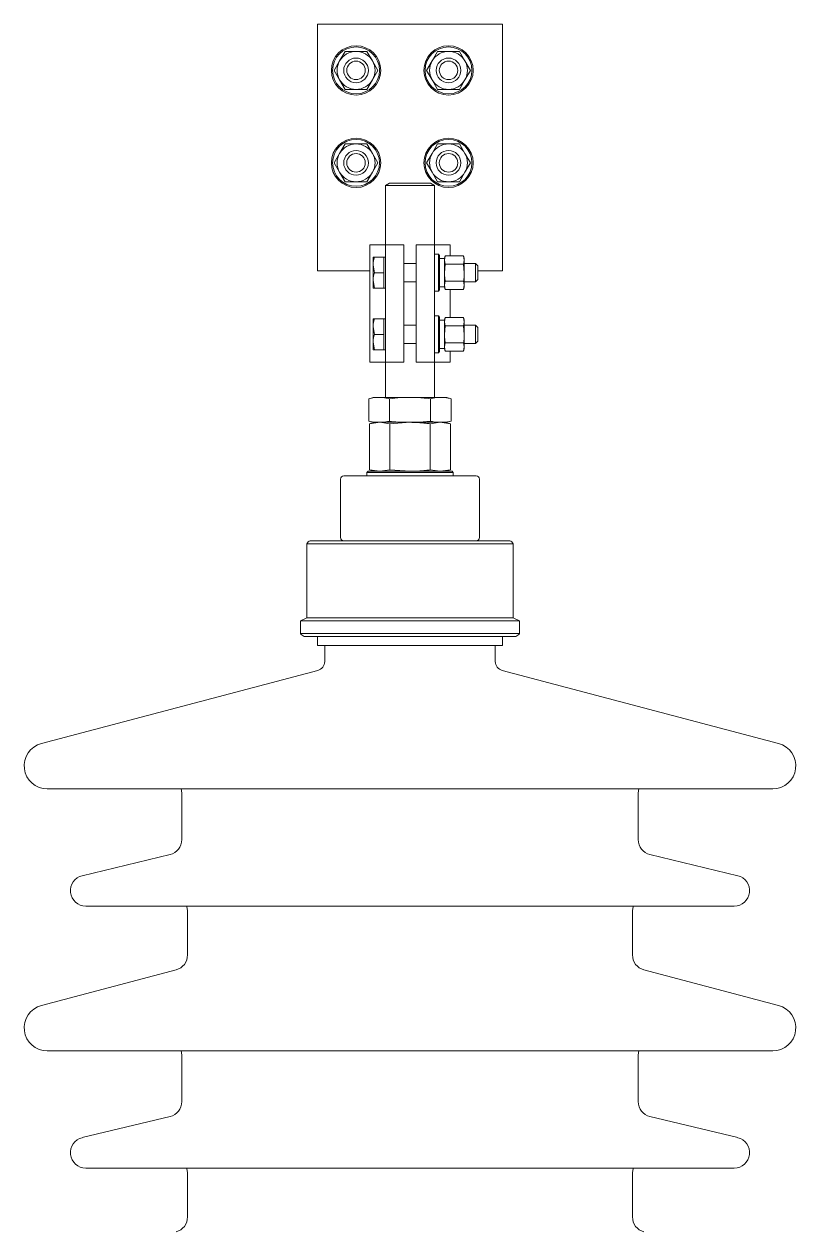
# Model space of a CAD drawing. Header units: millimetres. Extents: x 51507 to 66627, y -17810 to -7118.
# Drawn here: x 54142.2 to 54392.6, y -11598.9 to -11207.1 of the extents above; entities that cross this region are included whole.
import ezdxf

# ---------------------------------------------------------------- set-up
doc = ezdxf.new("R2010")
doc.units = ezdxf.units.MM
doc.header["$LTSCALE"] = 10
doc.layers.add('粗实线', color=4, linetype='Continuous', lineweight=18)

msp = doc.modelspace()

# ---------------------------------------------------------------- linework, layer by layer
at = {"layer": '粗实线'}
for p, q in [((54297.409, -11207.065), (54237.409, -11207.065)), ((54237.409, -11207.065), (54237.409, -11287.065)), ((54297.409, -11207.065), (54297.409, -11287.065)), ((54246.359, -11215.916), (54244.584, -11218.99)), ((54253.459, -11215.916), (54249.909, -11215.916)), ((54255.234, -11218.99), (54253.459, -11215.916)), ((54276.359, -11215.916), (54274.584, -11218.99)), ((54283.459, -11215.916), (54279.909, -11215.916)), ((54285.234, -11218.99), (54283.459, -11215.916)), ((54244.584, -11218.99), (54242.809, -11222.065)), ((54242.809, -11222.065), (54244.584, -11225.139)), ((54257.009, -11222.065), (54255.234, -11218.99)), ((54255.234, -11225.139), (54257.009, -11222.065)), ((54274.584, -11218.99), (54272.809, -11222.065)), ((54272.809, -11222.065), (54274.584, -11225.139)), ((54287.009, -11222.065), (54285.234, -11218.99)), ((54285.234, -11225.139), (54287.009, -11222.065)), ((54244.584, -11225.139), (54246.359, -11228.213)), ((54253.459, -11228.213), (54255.234, -11225.139)), ((54274.584, -11225.139), (54276.359, -11228.213)), ((54283.459, -11228.213), (54285.234, -11225.139)), ((54249.909, -11228.213), (54253.459, -11228.213)), ((54279.909, -11228.213), (54283.459, -11228.213)), ((54244.584, -11248.99), (54242.809, -11252.065)), ((54246.359, -11245.916), (54244.584, -11248.99)), ((54253.459, -11245.916), (54249.909, -11245.916)), ((54255.234, -11248.99), (54253.459, -11245.916)), ((54257.009, -11252.065), (54255.234, -11248.99)), ((54274.584, -11248.99), (54272.809, -11252.065)), ((54276.359, -11245.916), (54274.584, -11248.99)), ((54283.459, -11245.916), (54279.909, -11245.916)), ((54285.234, -11248.99), (54283.459, -11245.916)), ((54287.009, -11252.065), (54285.234, -11248.99)), ((54242.809, -11252.065), (54244.584, -11255.139)), ((54255.234, -11255.139), (54257.009, -11252.065)), ((54272.809, -11252.065), (54274.584, -11255.139)), ((54285.234, -11255.139), (54287.009, -11252.065)), ((54244.584, -11255.139), (54246.359, -11258.213)), ((54253.459, -11258.213), (54255.234, -11255.139)), ((54274.584, -11255.139), (54276.359, -11258.213)), ((54283.459, -11258.213), (54285.234, -11255.139)), ((54249.909, -11258.213), (54253.459, -11258.213)), ((54260.708, -11258.704), (54259.409, -11259.453)), ((54259.409, -11259.453), (54259.409, -11278.704)), ((54275.409, -11259.453), (54259.409, -11259.453)), ((54274.11, -11258.704), (54260.708, -11258.704)), ((54275.409, -11259.453), (54274.11, -11258.704)), ((54275.409, -11278.704), (54275.409, -11259.453)), ((54279.909, -11258.213), (54283.459, -11258.213)), ((54254.409, -11278.704), (54254.409, -11316.704)), ((54254.409, -11278.704), (54259.409, -11278.704)), ((54254.409, -11278.704), (54254.409, -11286.704)), ((54259.409, -11278.704), (54265.409, -11278.704)), ((54259.409, -11283.704), (54259.409, -11278.704)), ((54265.409, -11278.704), (54265.409, -11283.704)), ((54269.409, -11278.704), (54275.409, -11278.704)), ((54269.409, -11283.704), (54269.409, -11278.704)), ((54275.409, -11278.704), (54275.409, -11283.704)), ((54275.409, -11278.704), (54280.409, -11278.704)), ((54280.409, -11282.259), (54280.409, -11278.704)), ((54280.409, -11278.704), (54280.409, -11282.259)), ((54255.409, -11282.704), (54255.409, -11285.204)), ((54258.909, -11282.704), (54255.855, -11282.704)), ((54259.409, -11282.704), (54258.909, -11282.704)), ((54258.909, -11282.704), (54258.909, -11285.204)), ((54259.409, -11283.704), (54259.409, -11311.704)), ((54265.409, -11283.704), (54265.409, -11311.704)), ((54269.409, -11284.704), (54265.409, -11284.704)), ((54269.409, -11283.704), (54269.409, -11311.704)), ((54276.609, -11281.704), (54275.409, -11281.704)), ((54275.409, -11283.704), (54275.409, -11311.704)), ((54277.009, -11282.104), (54276.609, -11281.704)), ((54276.609, -11293.704), (54276.609, -11281.704)), ((54277.009, -11293.304), (54277.009, -11282.104)), ((54278.609, -11283.063), (54277.009, -11283.063)), ((54278.804, -11282.259), (54278.609, -11282.988)), ((54278.609, -11283.62), (54278.804, -11282.259)), ((54278.609, -11283.62), (54278.609, -11282.988)), ((54278.804, -11284.981), (54278.609, -11283.62)), ((54278.609, -11287.704), (54278.609, -11283.62)), ((54278.804, -11282.259), (54284.813, -11282.259)), ((54285.009, -11282.988), (54284.813, -11282.259)), ((54284.813, -11282.259), (54285.009, -11283.62)), ((54285.009, -11283.62), (54284.813, -11284.981)), ((54285.009, -11282.988), (54285.009, -11283.62)), ((54285.009, -11283.62), (54285.009, -11287.704)), ((54288.609, -11284.704), (54285.009, -11284.704)), ((54289.409, -11285.504), (54288.609, -11284.704)), ((54288.609, -11290.704), (54288.609, -11284.704)), ((54254.409, -11287.065), (54237.409, -11287.065)), ((54255.409, -11285.204), (54255.409, -11290.204)), ((54255.855, -11287.704), (54255.409, -11285.204)), ((54258.909, -11287.704), (54255.855, -11287.704)), ((54258.909, -11285.204), (54258.909, -11287.704)), ((54258.909, -11287.704), (54258.909, -11290.204)), ((54278.609, -11287.704), (54278.804, -11284.981)), ((54278.609, -11291.787), (54278.609, -11287.704)), ((54278.804, -11284.981), (54284.813, -11284.981)), ((54284.813, -11284.981), (54285.009, -11287.704)), ((54285.009, -11287.704), (54285.009, -11291.787)), ((54289.409, -11285.504), (54289.409, -11289.904)), ((54297.409, -11287.065), (54289.409, -11287.065)), ((54255.855, -11292.704), (54255.409, -11290.204)), ((54255.409, -11290.204), (54255.409, -11292.704)), ((54258.909, -11290.204), (54258.909, -11292.704)), ((54265.409, -11290.704), (54269.409, -11290.704)), ((54277.009, -11292.344), (54278.609, -11292.344)), ((54278.609, -11291.787), (54278.804, -11290.426)), ((54278.804, -11293.149), (54278.609, -11291.787)), ((54278.609, -11292.419), (54278.609, -11291.787)), ((54278.609, -11292.419), (54278.804, -11293.149)), ((54278.804, -11290.426), (54284.813, -11290.426)), ((54284.813, -11290.426), (54285.009, -11291.787)), ((54285.009, -11291.787), (54284.813, -11293.149)), ((54284.813, -11293.149), (54285.009, -11292.419)), ((54285.009, -11290.704), (54288.609, -11290.704)), ((54285.009, -11291.787), (54285.009, -11292.419)), ((54288.609, -11290.704), (54289.409, -11289.904)), ((54258.909, -11292.704), (54255.855, -11292.704)), ((54258.909, -11292.704), (54259.409, -11292.704)), ((54275.409, -11293.704), (54276.609, -11293.704)), ((54276.609, -11293.704), (54277.009, -11293.304)), ((54278.804, -11293.149), (54284.813, -11293.149)), ((54280.409, -11302.259), (54280.409, -11293.149)), ((54255.409, -11302.704), (54255.409, -11305.204)), ((54258.909, -11302.704), (54255.855, -11302.704)), ((54259.409, -11302.704), (54258.909, -11302.704)), ((54258.909, -11302.704), (54258.909, -11305.204)), ((54276.609, -11301.704), (54275.409, -11301.704)), ((54277.009, -11302.104), (54276.609, -11301.704)), ((54276.609, -11313.704), (54276.609, -11301.704)), ((54277.009, -11313.304), (54277.009, -11302.104)), ((54278.609, -11303.063), (54277.009, -11303.063)), ((54278.804, -11302.259), (54278.609, -11302.988)), ((54278.609, -11303.62), (54278.804, -11302.259)), ((54278.609, -11303.62), (54278.609, -11302.988)), ((54278.609, -11307.704), (54278.609, -11303.62)), ((54278.804, -11304.981), (54278.609, -11303.62)), ((54278.804, -11302.259), (54284.813, -11302.259)), ((54285.009, -11302.988), (54284.813, -11302.259)), ((54284.813, -11302.259), (54285.009, -11303.62)), ((54285.009, -11303.62), (54284.813, -11304.981)), ((54285.009, -11302.988), (54285.009, -11303.62)), ((54285.009, -11303.62), (54285.009, -11307.704)), ((54255.855, -11307.704), (54255.409, -11305.204)), ((54255.409, -11305.204), (54255.409, -11310.204)), ((54258.909, -11307.704), (54255.855, -11307.704)), ((54258.909, -11305.204), (54258.909, -11307.704)), ((54258.909, -11307.704), (54258.909, -11310.204)), ((54269.409, -11304.704), (54265.409, -11304.704)), ((54278.609, -11307.704), (54278.804, -11304.981)), ((54278.609, -11311.787), (54278.609, -11307.704)), ((54278.804, -11304.981), (54284.813, -11304.981)), ((54284.813, -11304.981), (54285.009, -11307.704)), ((54288.609, -11304.704), (54285.009, -11304.704)), ((54285.009, -11307.704), (54285.009, -11311.787)), ((54289.409, -11305.504), (54288.609, -11304.704)), ((54288.609, -11310.704), (54288.609, -11304.704)), ((54289.409, -11305.504), (54289.409, -11309.904)), ((54255.855, -11312.704), (54255.409, -11310.204)), ((54255.409, -11310.204), (54255.409, -11312.704)), ((54258.909, -11310.204), (54258.909, -11312.704)), ((54259.409, -11316.704), (54259.409, -11311.704)), ((54265.409, -11310.704), (54269.409, -11310.704)), ((54265.409, -11311.704), (54265.409, -11316.704)), ((54269.409, -11316.704), (54269.409, -11311.704)), ((54275.409, -11311.704), (54275.409, -11316.704)), ((54278.609, -11311.787), (54278.804, -11310.426)), ((54278.804, -11313.149), (54278.609, -11311.787)), ((54278.609, -11312.419), (54278.609, -11311.787)), ((54278.804, -11310.426), (54284.813, -11310.426)), ((54284.813, -11310.426), (54285.009, -11311.787)), ((54285.009, -11311.787), (54284.813, -11313.149)), ((54285.009, -11310.704), (54288.609, -11310.704)), ((54285.009, -11311.787), (54285.009, -11312.419)), ((54288.609, -11310.704), (54289.409, -11309.904)), ((54258.909, -11312.704), (54255.855, -11312.704)), ((54258.909, -11312.704), (54259.409, -11312.704)), ((54275.409, -11313.704), (54276.609, -11313.704)), ((54276.609, -11313.704), (54277.009, -11313.304)), ((54277.009, -11312.344), (54278.609, -11312.344)), ((54278.609, -11312.419), (54278.804, -11313.149)), ((54278.804, -11313.149), (54284.813, -11313.149)), ((54280.409, -11316.704), (54280.409, -11313.149)), ((54284.813, -11313.149), (54285.009, -11312.419)), ((54254.409, -11316.704), (54259.409, -11316.704)), ((54259.409, -11316.704), (54259.409, -11328.248)), ((54265.409, -11316.704), (54259.409, -11316.704)), ((54275.409, -11316.704), (54269.409, -11316.704)), ((54275.409, -11328.248), (54275.409, -11316.704)), ((54275.409, -11316.704), (54280.409, -11316.704)), ((54255.409, -11328.248), (54254.034, -11328.616)), ((54254.034, -11328.616), (54255.81, -11328.248)), ((54254.034, -11328.616), (54254.034, -11335.879)), ((54255.409, -11328.248), (54255.81, -11328.248)), ((54255.81, -11328.248), (54258.945, -11328.248)), ((54264.273, -11328.248), (54258.945, -11328.248)), ((54260.721, -11328.616), (54264.273, -11328.248)), ((54260.721, -11328.616), (54260.721, -11335.879)), ((54264.273, -11328.248), (54270.544, -11328.248)), ((54275.872, -11328.248), (54270.544, -11328.248)), ((54274.096, -11328.616), (54275.872, -11328.248)), ((54274.096, -11328.616), (54274.096, -11335.879)), ((54275.872, -11328.248), (54279.008, -11328.248)), ((54279.409, -11328.248), (54279.008, -11328.248)), ((54280.784, -11328.616), (54279.409, -11328.248)), ((54280.784, -11328.616), (54280.784, -11335.879)), ((54254.034, -11335.879), (54255.409, -11336.248)), ((54256.077, -11336.248), (54254.324, -11336.718)), ((54254.324, -11336.718), (54257.595, -11336.248)), ((54254.324, -11336.718), (54254.324, -11351.678)), ((54255.81, -11336.248), (54255.409, -11336.248)), ((54255.81, -11336.248), (54258.945, -11336.248)), ((54257.595, -11336.248), (54260.866, -11336.718)), ((54260.721, -11335.879), (54258.945, -11336.248)), ((54264.273, -11336.248), (54258.945, -11336.248)), ((54260.866, -11336.718), (54267.409, -11336.248)), ((54260.866, -11336.718), (54260.866, -11351.678)), ((54264.273, -11336.248), (54270.544, -11336.248)), ((54274.096, -11335.879), (54270.544, -11336.248)), ((54275.872, -11336.248), (54270.544, -11336.248)), ((54273.951, -11336.718), (54277.223, -11336.248)), ((54273.951, -11336.718), (54273.951, -11351.678)), ((54275.872, -11336.248), (54279.008, -11336.248)), ((54277.223, -11336.248), (54280.494, -11336.718)), ((54280.494, -11336.718), (54278.741, -11336.248)), ((54280.784, -11335.879), (54279.008, -11336.248)), ((54279.409, -11336.248), (54279.008, -11336.248)), ((54279.409, -11336.248), (54280.784, -11335.879)), ((54280.494, -11336.718), (54280.494, -11351.678)), ((54244.909, -11354.648), (54244.909, -11373.648)), ((54267.409, -11353.648), (54245.909, -11353.648)), ((54253.784, -11352.148), (54253.409, -11352.523)), ((54253.409, -11352.523), (54253.409, -11353.648)), ((54267.409, -11352.523), (54253.409, -11352.523)), ((54267.409, -11352.148), (54253.784, -11352.148)), ((54254.324, -11351.678), (54256.077, -11352.148)), ((54257.595, -11352.148), (54254.324, -11351.678)), ((54260.866, -11351.678), (54257.595, -11352.148)), ((54267.409, -11352.148), (54260.866, -11351.678)), ((54281.034, -11352.148), (54267.409, -11352.148)), ((54281.409, -11352.523), (54267.409, -11352.523)), ((54288.909, -11353.648), (54267.409, -11353.648)), ((54277.223, -11352.148), (54273.951, -11351.678)), ((54280.494, -11351.678), (54277.223, -11352.148)), ((54278.741, -11352.148), (54280.494, -11351.678)), ((54281.409, -11352.523), (54281.034, -11352.148)), ((54281.409, -11353.648), (54281.409, -11352.523)), ((54289.909, -11373.648), (54289.909, -11354.648)), ((54235.054, -11374.704), (54299.764, -11374.704)), ((54267.409, -11374.648), (54245.909, -11374.648)), ((54288.909, -11374.648), (54267.409, -11374.648)), ((54233.909, -11375.68), (54233.909, -11399.704)), ((54233.909, -11375.68), (54300.909, -11375.68)), ((54300.909, -11399.704), (54300.909, -11375.68)), ((54233.909, -11399.704), (54231.909, -11400.704)), ((54231.909, -11400.704), (54231.909, -11404.727)), ((54231.909, -11400.704), (54302.909, -11400.704)), ((54233.909, -11399.704), (54300.909, -11399.704)), ((54302.909, -11400.704), (54300.909, -11399.704)), ((54302.909, -11404.727), (54302.909, -11400.704)), ((54231.909, -11404.727), (54302.909, -11404.727)), ((54233.054, -11405.704), (54301.764, -11405.704)), ((54237.409, -11405.704), (54237.409, -11408.704)), ((54297.409, -11408.704), (54297.409, -11405.704)), ((54297.409, -11408.704), (54237.409, -11408.704)), ((54239.741, -11408.704), (54239.741, -11413.838)), ((54295.077, -11413.838), (54295.077, -11408.704)), ((54237.508, -11416.738), (54147.824, -11440.453)), ((54386.994, -11440.453), (54297.31, -11416.738)), ((54149.741, -11455.204), (54385.076, -11455.204)), ((54193.4, -11456.635), (54193.4, -11471.635)), ((54341.418, -11471.635), (54341.418, -11456.635)), ((54189.568, -11476.497), (54161.073, -11483.342)), ((54373.744, -11483.342), (54345.25, -11476.497)), ((54162.241, -11493.204), (54372.576, -11493.204)), ((54195.241, -11494.861), (54195.241, -11509.065)), ((54339.576, -11509.065), (54339.576, -11494.861)), ((54191.519, -11513.899), (54147.824, -11525.453)), ((54386.994, -11525.453), (54343.298, -11513.899)), ((54149.741, -11540.204), (54385.076, -11540.204)), ((54193.4, -11541.635), (54193.4, -11556.635)), ((54341.418, -11556.635), (54341.418, -11541.635)), ((54189.568, -11561.497), (54161.073, -11568.342)), ((54373.744, -11568.342), (54345.25, -11561.497)), ((54162.241, -11578.204), (54372.576, -11578.204)), ((54195.241, -11579.861), (54195.241, -11594.065)), ((54339.576, -11594.065), (54339.576, -11579.861))]:
    msp.add_line(p, q, dxfattribs=at)
for points in [[(54193.19, -11455.204), (54193.304, -11455.66), (54193.4, -11456.635)], [(54341.418, -11456.635), (54341.514, -11455.66), (54341.627, -11455.204)], [(54194.959, -11493.204), (54195.145, -11493.885), (54195.241, -11494.861)], [(54339.576, -11494.861), (54339.673, -11493.885), (54339.859, -11493.204)], [(54193.19, -11540.204), (54193.304, -11540.66), (54193.4, -11541.635)], [(54341.418, -11541.635), (54341.514, -11540.66), (54341.627, -11540.204)], [(54194.959, -11578.204), (54195.145, -11578.885), (54195.241, -11579.861)], [(54339.576, -11579.861), (54339.673, -11578.885), (54339.859, -11578.204)]]:
    msp.add_lwpolyline(points, dxfattribs=at)
for centre, radius in [((54249.909, -11222.065), 8), ((54279.909, -11222.065), 8), ((54249.909, -11222.065), 7.6), ((54249.909, -11222.065), 4), ((54279.909, -11222.065), 7.6), ((54279.909, -11222.065), 4), ((54249.909, -11222.065), 3), ((54279.909, -11222.065), 3), ((54249.909, -11252.065), 8), ((54249.909, -11252.065), 7.6), ((54279.909, -11252.065), 8), ((54279.909, -11252.065), 7.6), ((54249.909, -11252.065), 4), ((54249.909, -11252.065), 3), ((54279.909, -11252.065), 4), ((54279.909, -11252.065), 3)]:
    msp.add_circle(centre, radius, dxfattribs=at)
for centre, radius, start, end in [((54249.909, -11222.065), 6.149, 90, 150), ((54249.909, -11222.065), 6.149, 30, 90), ((54279.909, -11222.065), 6.149, 90, 150), ((54279.909, -11222.065), 6.149, 30, 90), ((54249.909, -11222.065), 6.149, 150, 210), ((54249.909, -11222.065), 6.149, 330, 30), ((54279.909, -11222.065), 6.149, 150, 210), ((54279.909, -11222.065), 6.149, 330, 30), ((54249.909, -11222.065), 6.149, 210, 270), ((54249.909, -11222.065), 6.149, 270, 330), ((54279.909, -11222.065), 6.149, 210, 270), ((54279.909, -11222.065), 6.149, 270, 330), ((54249.909, -11252.065), 6.149, 150, 210), ((54249.909, -11252.065), 6.149, 90, 150), ((54249.909, -11252.065), 6.149, 30, 90), ((54249.909, -11252.065), 6.149, 330, 30), ((54279.909, -11252.065), 6.149, 150, 210), ((54279.909, -11252.065), 6.149, 90, 150), ((54279.909, -11252.065), 6.149, 30, 90), ((54279.909, -11252.065), 6.149, 330, 30), ((54249.909, -11252.065), 6.149, 210, 270), ((54249.909, -11252.065), 6.149, 270, 330), ((54279.909, -11252.065), 6.149, 210, 270), ((54279.909, -11252.065), 6.149, 270, 330), ((54245.909, -11354.648), 1, 90, 180), ((54288.909, -11354.648), 1, 0, 90), ((54235.66, -11376.574), 1.966, 107.97757, 152.97757), ((54245.909, -11373.648), 1, 180, 270), ((54288.909, -11373.648), 1, 270, 360), ((54299.157, -11376.574), 1.966, 27.02243, 72.02243), ((54233.66, -11403.833), 1.966, 207.02243, 252.02243), ((54301.157, -11403.833), 1.966, 287.97757, 332.97757), ((54236.741, -11413.838), 3, 284.81144, 0), ((54298.077, -11413.838), 3, 180, 255.18856), ((54149.741, -11447.704), 7.5, 104.81144, 270), ((54385.076, -11447.704), 7.5, 270, 75.18856), ((54188.4, -11471.635), 5, 283.50795, 360), ((54346.418, -11471.635), 5, 180, 256.49205), ((54162.241, -11488.204), 5, 103.50795, 270), ((54372.576, -11488.204), 5, 270, 76.49205), ((54190.241, -11509.065), 5, 284.81144, 360), ((54344.576, -11509.065), 5, 180, 255.18856), ((54149.741, -11532.704), 7.5, 104.81144, 270), ((54385.076, -11532.704), 7.5, 270, 75.18856), ((54188.4, -11556.635), 5, 283.50795, 0), ((54346.418, -11556.635), 5, 180, 256.49205), ((54162.241, -11573.204), 5, 103.50795, 270), ((54372.576, -11573.204), 5, 270, 76.49205), ((54190.241, -11594.065), 5, 284.81144, 0), ((54344.576, -11594.065), 5, 180, 255.18856)]:
    msp.add_arc(centre, radius, start, end, dxfattribs=at)
for points, knots in [([(54249.909, -11215.916), (54248.99, -11215.916), (54247.802, -11215.916), (54246.625, -11215.916), (54246.359, -11215.916)], [0, 0, 0, 0, 2.747318, 3.55, 3.55, 3.55, 3.55]), ([(54279.909, -11215.916), (54278.99, -11215.916), (54277.802, -11215.916), (54276.625, -11215.916), (54276.359, -11215.916)], [0, 0, 0, 0, 2.747318, 3.55, 3.55, 3.55, 3.55]), ([(54246.359, -11228.213), (54246.625, -11228.213), (54247.802, -11228.213), (54248.99, -11228.213), (54249.909, -11228.213)], [0, 0, 0, 0, 0.802682, 3.55, 3.55, 3.55, 3.55]), ([(54276.359, -11228.213), (54276.625, -11228.213), (54277.802, -11228.213), (54278.99, -11228.213), (54279.909, -11228.213)], [0, 0, 0, 0, 0.802682, 3.55, 3.55, 3.55, 3.55]), ([(54249.909, -11245.916), (54248.99, -11245.916), (54247.802, -11245.916), (54246.625, -11245.916), (54246.359, -11245.916)], [0, 0, 0, 0, 2.747318, 3.55, 3.55, 3.55, 3.55]), ([(54279.909, -11245.916), (54278.99, -11245.916), (54277.802, -11245.916), (54276.625, -11245.916), (54276.359, -11245.916)], [0, 0, 0, 0, 2.747318, 3.55, 3.55, 3.55, 3.55]), ([(54246.359, -11258.213), (54246.625, -11258.213), (54247.802, -11258.213), (54248.99, -11258.213), (54249.909, -11258.213)], [0, 0, 0, 0, 0.802682, 3.55, 3.55, 3.55, 3.55]), ([(54276.359, -11258.213), (54276.625, -11258.213), (54277.802, -11258.213), (54278.99, -11258.213), (54279.909, -11258.213)], [0, 0, 0, 0, 0.802682, 3.55, 3.55, 3.55, 3.55]), ([(54255.409, -11285.204), (54255.409, -11285.144), (54255.416, -11284.3), (54255.643, -11283.473), (54255.855, -11282.704)], [0, 0, 0, 0, 0.1787615, 2.5464399, 2.5464399, 2.5464399, 2.5464399]), ([(54255.855, -11282.704), (54255.8, -11282.704), (54255.536, -11282.704), (54255.465, -11282.704), (54255.409, -11282.704)], [0, 0, 0, 0, 0.09422914, 0.44658199, 0.44658199, 0.44658199, 0.44658199]), ([(54255.409, -11290.204), (54255.409, -11290.144), (54255.416, -11289.3), (54255.643, -11288.473), (54255.855, -11287.704)], [0, 0, 0, 0, 0.1787615, 2.5464399, 2.5464399, 2.5464399, 2.5464399]), ([(54278.804, -11290.426), (54278.778, -11290.223), (54278.661, -11289.321), (54278.632, -11288.41), (54278.609, -11287.704)], [0, 0, 0, 0, 0.6129513, 2.7308673, 2.7308673, 2.7308673, 2.7308673]), ([(54285.009, -11287.704), (54284.986, -11288.41), (54284.956, -11289.321), (54284.84, -11290.223), (54284.813, -11290.426)], [0, 0, 0, 0, 2.117916, 2.7308673, 2.7308673, 2.7308673, 2.7308673]), ([(54255.409, -11292.704), (54255.465, -11292.704), (54255.536, -11292.704), (54255.8, -11292.704), (54255.855, -11292.704)], [0, 0, 0, 0, 0.35235285, 0.44658199, 0.44658199, 0.44658199, 0.44658199]), ([(54255.409, -11305.204), (54255.409, -11305.144), (54255.416, -11304.3), (54255.643, -11303.473), (54255.855, -11302.704)], [0, 0, 0, 0, 0.1787615, 2.5464399, 2.5464399, 2.5464399, 2.5464399]), ([(54255.855, -11302.704), (54255.8, -11302.704), (54255.536, -11302.704), (54255.465, -11302.704), (54255.409, -11302.704)], [0, 0, 0, 0, 0.09422914, 0.44658199, 0.44658199, 0.44658199, 0.44658199]), ([(54255.409, -11310.204), (54255.409, -11310.144), (54255.416, -11309.3), (54255.643, -11308.473), (54255.855, -11307.704)], [0, 0, 0, 0, 0.1787615, 2.5464399, 2.5464399, 2.5464399, 2.5464399]), ([(54278.804, -11310.426), (54278.778, -11310.223), (54278.661, -11309.321), (54278.632, -11308.41), (54278.609, -11307.704)], [0, 0, 0, 0, 0.6129513, 2.7308673, 2.7308673, 2.7308673, 2.7308673]), ([(54285.009, -11307.704), (54284.986, -11308.41), (54284.956, -11309.321), (54284.84, -11310.223), (54284.813, -11310.426)], [0, 0, 0, 0, 2.117916, 2.7308673, 2.7308673, 2.7308673, 2.7308673]), ([(54255.409, -11312.704), (54255.465, -11312.704), (54255.536, -11312.704), (54255.8, -11312.704), (54255.855, -11312.704)], [0, 0, 0, 0, 0.35235285, 0.44658199, 0.44658199, 0.44658199, 0.44658199]), ([(54258.945, -11328.248), (54259.064, -11328.265), (54259.658, -11328.353), (54260.249, -11328.499), (54260.721, -11328.616)], [0, 0, 0, 0, 0.3635389, 1.8146146, 1.8146146, 1.8146146, 1.8146146]), ([(54270.544, -11328.248), (54270.785, -11328.266), (54271.972, -11328.354), (54273.154, -11328.5), (54274.096, -11328.616)], [0, 0, 0, 0, 0.7241159, 3.5713983, 3.5713983, 3.5713983, 3.5713983]), ([(54279.008, -11328.248), (54279.172, -11328.273), (54279.766, -11328.362), (54280.357, -11328.51), (54280.784, -11328.616)], [0, 0, 0, 0, 0.5026544, 1.8146836, 1.8146836, 1.8146836, 1.8146836]), ([(54255.81, -11336.248), (54255.691, -11336.23), (54255.097, -11336.142), (54254.506, -11335.996), (54254.034, -11335.879)], [0, 0, 0, 0, 0.3635389, 1.8146146, 1.8146146, 1.8146146, 1.8146146]), ([(54264.273, -11336.248), (54264.032, -11336.23), (54262.845, -11336.142), (54261.663, -11335.996), (54260.721, -11335.879)], [0, 0, 0, 0, 0.7241159, 3.5713983, 3.5713983, 3.5713983, 3.5713983]), ([(54267.409, -11336.248), (54269.108, -11336.303), (54271.297, -11336.374), (54273.467, -11336.655), (54273.951, -11336.718)], [0, 0, 0, 0, 5.0964874, 6.5626017, 6.5626017, 6.5626017, 6.5626017]), ([(54275.872, -11336.248), (54275.708, -11336.223), (54275.114, -11336.133), (54274.523, -11335.986), (54274.096, -11335.879)], [0, 0, 0, 0, 0.5026544, 1.8146836, 1.8146836, 1.8146836, 1.8146836]), ([(54273.951, -11351.678), (54273.467, -11351.741), (54271.297, -11352.022), (54269.108, -11352.093), (54267.409, -11352.148)], [0, 0, 0, 0, 1.4661143, 6.5626017, 6.5626017, 6.5626017, 6.5626017])]:
    msp.add_open_spline(points, degree=3, knots=knots, dxfattribs=at)

doc.saveas('drawing.dxf')
